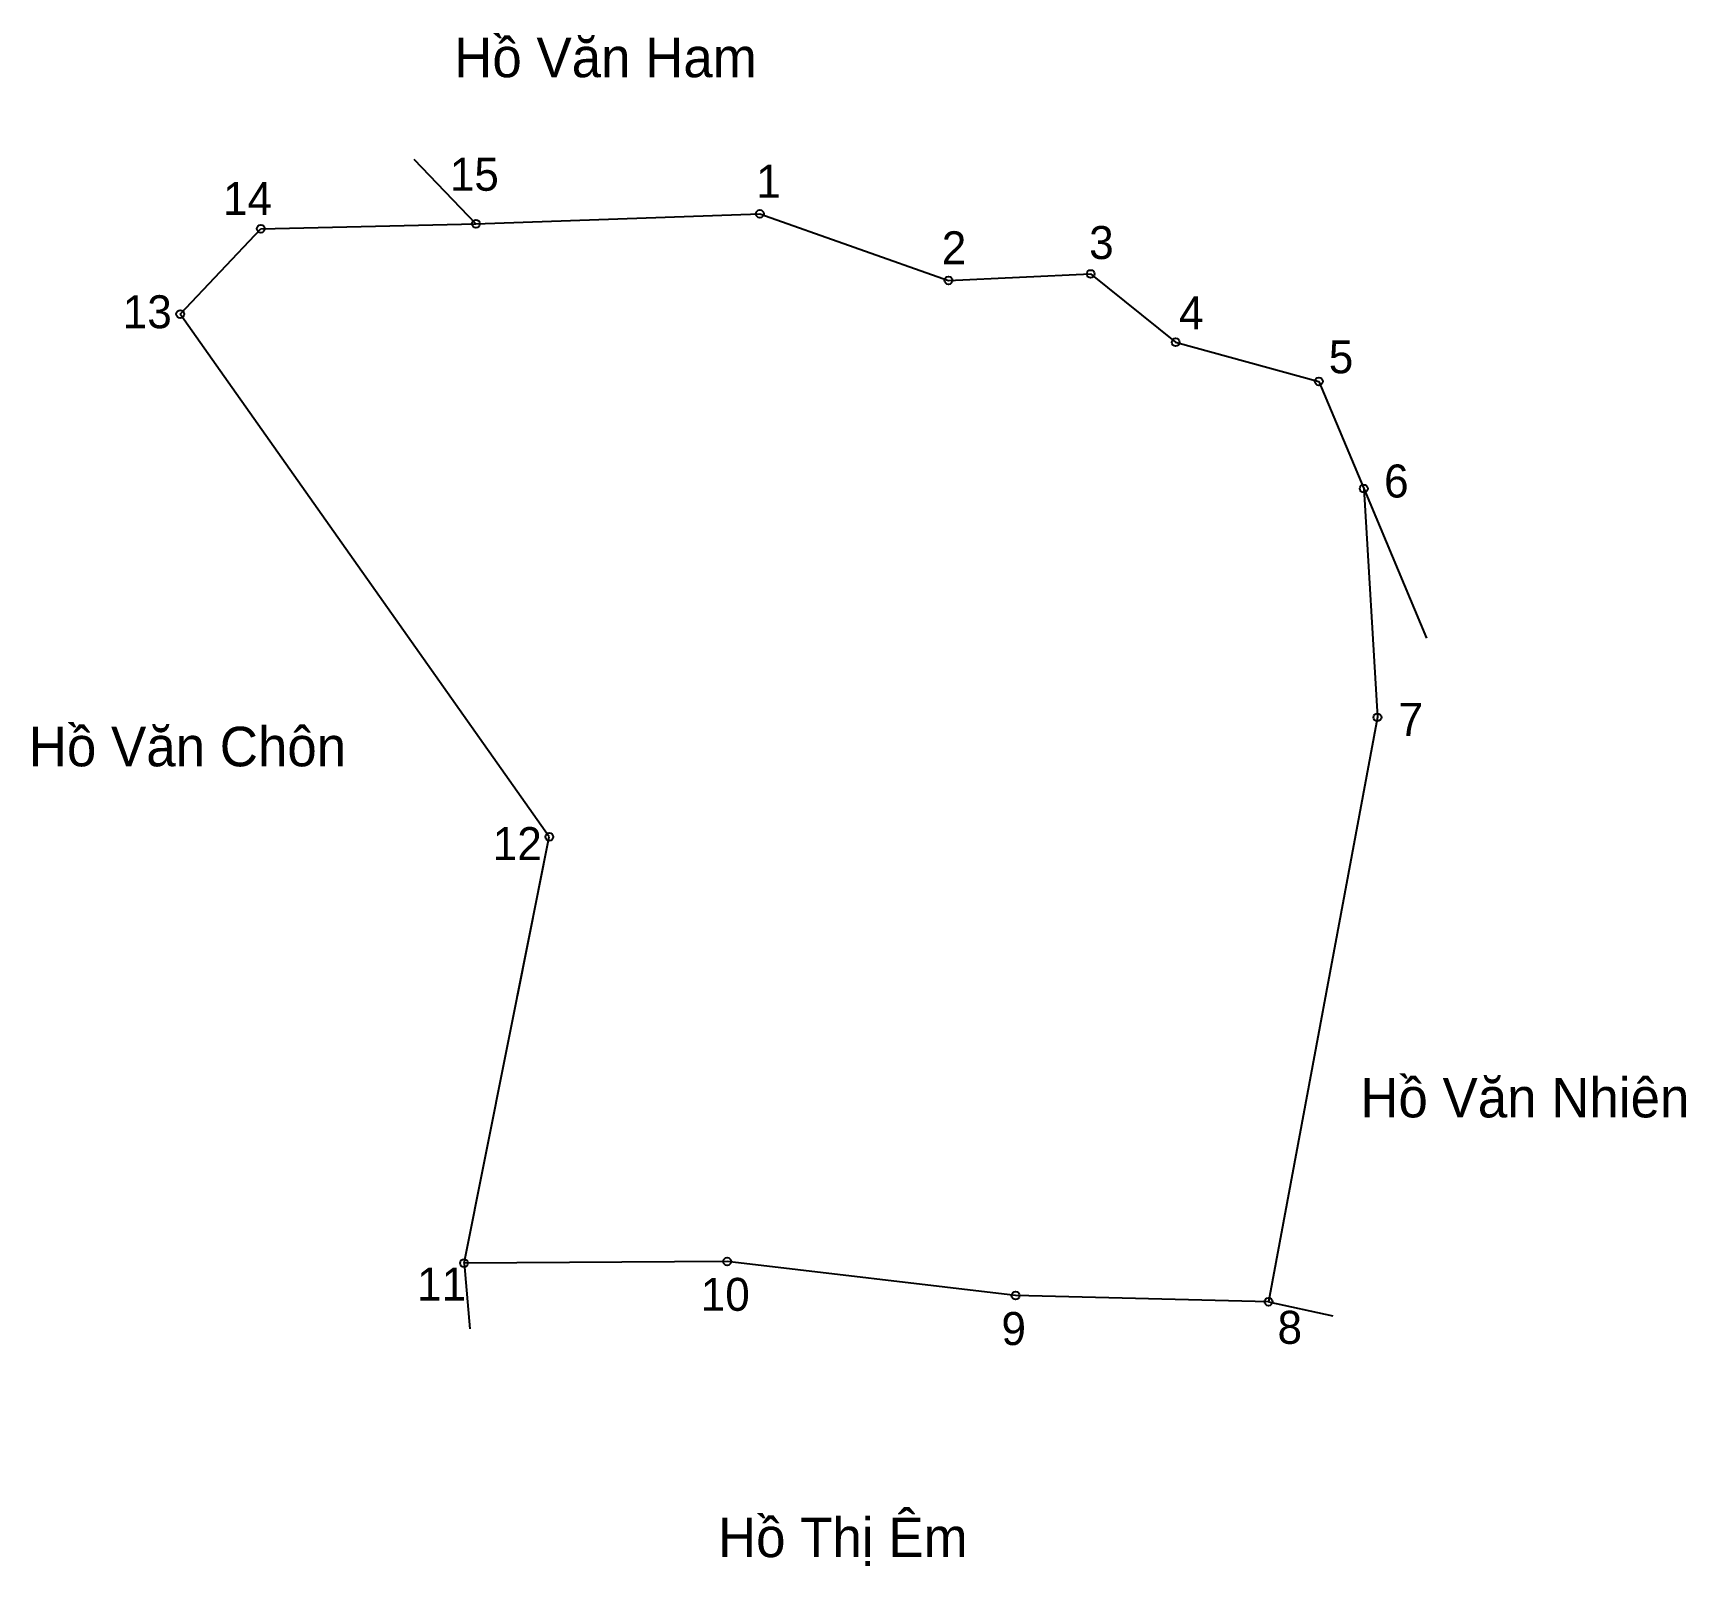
# Model space of a CAD drawing. Extents: x 548035 to 548145, y 1824827 to 1824929.
import ezdxf

# ---------------------------------------------------------------- set-up
doc = ezdxf.new("R2010")
doc.units = 0
for name, color, linetype in [('CanhThua', 7, 'Continuous'), ('MocDinhThua', 7, 'Continuous'), ('RauThua', 7, 'Continuous'), ('SoHieuDinhThua', 7, 'Continuous'), ('TenChuLanCan', 7, 'Continuous')]:
    doc.layers.add(name, color=color, linetype=linetype)

msp = doc.modelspace()

# ---------------------------------------------------------------- linework, layer by layer
at = {"layer": 'CanhThua'}
for p, q in [((548044.75, 1824910.23), (548050.1, 1824915.89)), ((548050.1, 1824915.89), (548064.37, 1824916.22)), ((548064.37, 1824916.22), (548083.21, 1824916.88)), ((548083.21, 1824916.88), (548095.73, 1824912.46)), ((548095.73, 1824912.46), (548105.16, 1824912.89)), ((548105.16, 1824912.89), (548110.8, 1824908.36)), ((548069.24, 1824875.55), (548044.75, 1824910.23)), ((548110.8, 1824908.36), (548120.3, 1824905.76)), ((548120.3, 1824905.76), (548123.28, 1824898.65)), ((548123.28, 1824898.65), (548124.19, 1824883.48)), ((548124.19, 1824883.48), (548116.96, 1824844.71)), ((548063.58, 1824847.28), (548069.24, 1824875.55)), ((548081.04, 1824847.38), (548063.58, 1824847.28)), ((548100.18, 1824845.12), (548081.04, 1824847.38)), ((548116.96, 1824844.71), (548100.18, 1824845.12))]:
    msp.add_line(p, q, dxfattribs=at)
at = {"layer": 'MocDinhThua'}
for centre in [(548083.21, 1824916.88), (548050.1, 1824915.89), (548064.37, 1824916.22), (548095.73, 1824912.46), (548105.16, 1824912.89), (548044.75, 1824910.23), (548110.8, 1824908.36), (548120.3, 1824905.76), (548123.28, 1824898.65), (548124.19, 1824883.48), (548069.24, 1824875.55), (548063.58, 1824847.28), (548081.04, 1824847.38), (548100.18, 1824845.12), (548116.96, 1824844.71)]:
    msp.add_circle(centre, 0.262, dxfattribs=at)
at = {"layer": 'RauThua'}
for p, q in [((548060.25, 1824920.5), (548064.37, 1824916.22)), ((548123.28, 1824898.65), (548127.44, 1824888.72)), ((548067.13, 1824864.99), (548069.24, 1824875.55)), ((548063.58, 1824847.28), (548063.96, 1824842.91)), ((548116.96, 1824844.71), (548121.22, 1824843.77))]:
    msp.add_line(p, q, dxfattribs=at)

# ---------------------------------------------------------------- texts
at = {"layer": 'SoHieuDinhThua'}
for s, height, p in [('15', 2.186, (548062.64, 1824918.41)), ('1', 2.19, (548082.97, 1824917.94)), ('14', 2.186, (548047.59, 1824916.8)), ('3', 2.19, (548105.06, 1824913.88)), ('2', 2.19, (548095.28, 1824913.53)), ('13', 2.186, (548040.94, 1824909.29)), ('4', 2.19, (548111.02, 1824909.21)), ('5', 2.19, (548120.96, 1824906.3)), ('6', 2.19, (548124.63, 1824898.06)), ('7', 2.19, (548125.59, 1824882.25)), ('12', 2.186, (548065.49, 1824874.01)), ('11', 2.186, (548060.47, 1824844.79)), ('10', 2.186, (548079.29, 1824844.11)), ('9', 2.19, (548099.24, 1824841.84)), ('8', 2.19, (548117.56, 1824841.92))]:
    msp.add_text(s, height=height, dxfattribs=at).set_placement(p)
at = {"layer": 'TenChuLanCan'}
for s, p in [('Hồ Văn Ham', (548062.93, 1824925.94)), ('Hồ Văn Chôn', (548034.7, 1824880.23)), ('Hồ Văn Nhiên', (548123.05, 1824856.94)), ('Hồ Thị Êm', (548080.43, 1824827.77))]:
    msp.add_text(s, height=2.623, dxfattribs=at).set_placement(p)

doc.saveas('drawing.dxf')
